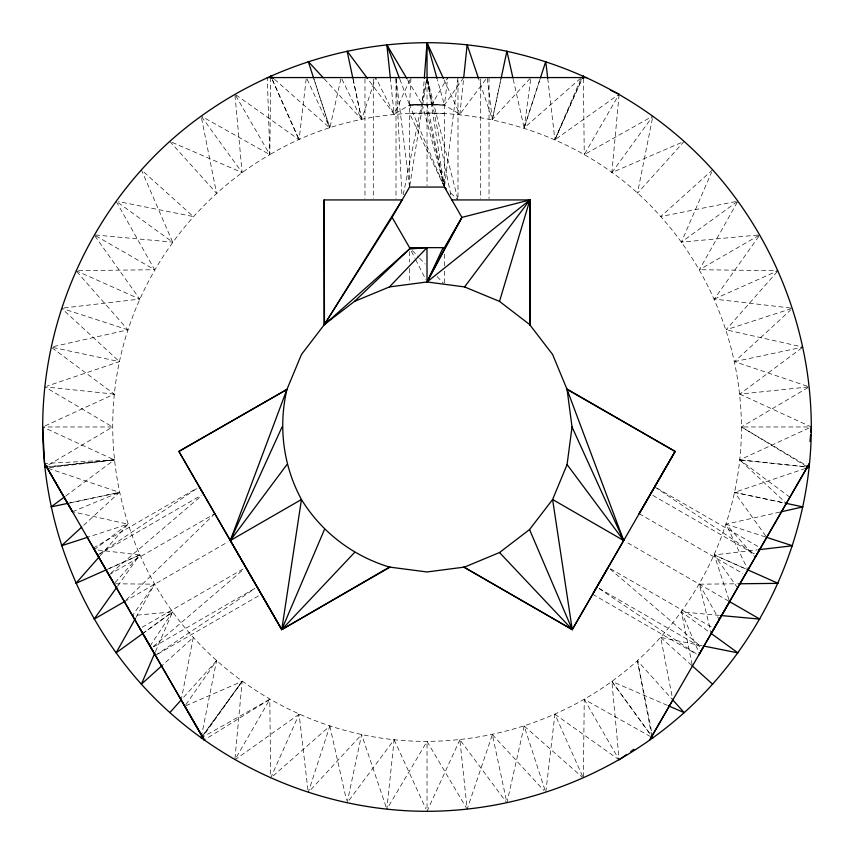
<?xml version="1.0" encoding="UTF-8"?>
<svg xmlns="http://www.w3.org/2000/svg" width="854" height="854" viewBox="0 0 854 854"><rect width="100%" height="100%" fill="white"/><g stroke="black" fill="none" stroke-linecap="round" stroke-linejoin="round"><path stroke-width="0.64" stroke-dasharray="4.27 3.2" d="M270.643 77.565L269.811 154.649C193.484 198.587 137.718 275.511 119.432 361.626C101.082 447.731 120.905 540.635 172.604 611.87C224.282 683.136 306.629 730.458 394.121 739.745C470.693 747.592 549.496 726.519 611.87 681.396C683.136 629.718 730.458 547.371 739.745 459.879C748.958 372.344 719.57 281.991 660.708 216.564C565.156 107.689 394.281 80.586 269.811 154.649L202.259 116.72M650.556 736.618L584.264 699.351L583.357 778.111L554.919 714.243L545.759 792.501L524.164 726.049L582.364 777.236M409.568 187.069L409.568 105.031L410.966 77.565L394.121 114.255L368.255 79.507M324.253 78.878L361.626 119.432L375.739 77.565L394.121 114.255L409.568 105.031L431.718 104.615L447.72 77.565L444.432 105.031L444.432 187.069L422.282 104.615L424.203 79.582M234.989 758.565L242.13 681.396L184.763 706.205L216.564 660.708L202.142 732.775M652.371 118.642L637.436 193.292L684.193 141.369L611.87 172.604L619.011 95.434M386.019 806.72L361.626 734.568L347.098 802.909L394.121 739.745L386.851 809.208L427.032 741.421L466.476 808.076M444.603 185.756L457.99 77.565L457.99 198.598M611.87 172.604L652.883 116.069L584.264 154.649L619.129 94.132L554.919 139.757L581.393 77.565L524.164 127.951L530.878 77.565L492.374 119.432L478.496 78.376M409.771 185.766L426.829 78.878M403.216 194.723L426.765 78.867M399.832 79.219L409.568 105.031L427.032 104.401L444.432 105.031L459.879 114.255L487.132 77.565L492.374 119.432L500.871 79.454M492.374 119.432L501.245 77.565M274.593 79.358L329.836 127.951L341.152 77.565L361.626 119.432L352.755 77.565M524.164 726.049L506.902 802.909L492.374 734.568L467.149 809.208L459.879 739.745L506.123 801.863M307.931 789.897L299.081 714.243L270.643 778.111L329.836 726.049L308.241 792.501L361.626 734.568M513.233 79.273L524.164 127.951L540.059 79.048M524.164 127.951L540.518 77.565M155.428 651.645L172.604 611.87L132.423 615.574L154.649 584.189L114.052 583.773L139.757 554.919L94.346 549.602L127.951 524.164L73.754 512.016M737.269 202.281L699.351 269.736L759.868 234.871L681.396 242.13L711.585 172.22M547.745 78.451L554.919 139.757L581.745 79.507M554.919 139.757L582.588 77.565M459.879 739.745L427.032 811.3L427.032 741.421M135.999 617.389L154.649 584.189M150.037 646.104L172.604 611.87L143.803 632.761M117.703 585.951L139.757 554.919L106.077 569.864M202.163 736.394L242.13 681.396L202.579 737.087L269.811 699.351L270.622 775.485M777.236 271.636L726.049 329.836L792.501 308.241L714.243 299.081L759.11 235.939M204.213 733.661L242.13 681.396M100.185 555.73L127.951 524.164L87.279 537.369M216.564 660.708L181.197 699.981L193.292 637.436L161.566 666.024M126.296 599.807L213.863 514.61M83.703 525.295L119.432 492.374L47.237 467.981L114.255 459.879L42.7 426.968L112.579 426.968L48.187 465.142M801.863 347.877L739.745 394.121L809.208 386.851L734.568 361.626L790.569 310.023M712.631 169.807L660.708 216.564L737.931 201.117L681.396 242.13M110.956 573.109L201.48 495.768M153.304 646.489L243.828 569.138M65.822 495.928L114.255 459.879L44.589 463.444M142.767 633.529L172.604 611.87M299.081 714.243L234.871 759.868L269.811 699.351L204.255 739.948M99.769 553.712L197.093 488.339M155.417 655.402L254.951 588.545M808.055 387.535L741.486 426.968L807.382 467.01L739.745 459.879L786.353 503.412L734.568 492.374L766.721 537.369L726.049 524.164L747.923 569.864L714.243 554.919L729.615 601.664L625.982 541.852M93.428 547.99L196.996 488.178M97.559 555.196L201.192 495.373M108.949 574.827L213.66 514.354M124.385 601.664L228.018 541.852M142.202 627.242L243.539 568.753M153.592 646.873L254.855 588.385M157.723 654.068L259.05 595.58M789.918 497.199L739.745 459.879L808.919 428.057M45.081 425.868L114.255 394.121L51.091 347.098L119.432 361.626L47.28 386.019M107.22 569.404L139.757 554.919M714.243 299.081L778.111 270.643L699.351 269.736M72.473 511.727L119.432 492.374L69.142 503.07M805.471 468.408L734.568 492.374L783.577 502.792M53.653 346.521L127.951 329.836L76.764 271.636M779.851 512.08L726.049 524.164L755.192 557.288M67.647 503.412L119.432 492.374M734.568 361.626L802.909 347.098L726.049 329.836M64.103 307.931L139.757 299.081L94.132 234.871L154.649 269.736L116.069 201.117L172.604 242.13L141.369 169.807L193.292 216.564L118.642 201.629M737.578 587.83L714.243 554.919L757.284 549.88M46.618 467.01L114.255 459.879L48.731 466.732M450.784 194.723L427.299 78.867L444.432 187.069L409.568 105.031L427.032 104.401L444.432 105.031L463.722 77.565L459.879 114.255L443.461 78.483M78.515 270.611L154.649 269.736M692.178 664.732L681.396 611.87L711.233 633.529L699.351 584.189L737.418 583.784M409.568 105.031L444.432 105.031L437.333 79.593M444.432 113.486L409.568 113.486L443.877 185.884M95.434 234.989L172.604 242.13M719.324 615.382L681.396 611.87L699.49 653.79M114.255 394.121L44.792 386.851L112.579 426.968M739.745 459.879L805.269 466.732M584.264 699.351L619.129 759.868L611.87 681.396L651.837 736.394L637.436 660.708L672.803 699.981L660.708 637.436L701.892 645.677M127.951 329.836L61.499 308.241L119.432 361.626M172.22 142.415L242.13 172.604L234.871 94.132L269.811 154.649L267.291 77.565M667.316 705.34L611.87 681.396L650.567 734.728M75.889 270.643L139.757 299.081M714.243 554.919L746.78 569.404M739.745 394.121L811.3 426.968L741.486 426.968L807.735 466.305M657.004 488.178L759.419 547.329M652.808 495.373L755.288 554.524M639.187 513.681L742.82 573.504M610.461 568.753L711.798 627.242M599.145 588.385L700.408 646.873M592.644 594.256L696.277 654.068M654.698 486.855L754.231 553.712M599.049 588.545L697.483 654.655M235.939 94.89L299.081 139.757L306.351 77.565L329.836 127.951L313.482 77.565M554.919 714.243L618.061 759.11M610.172 569.138L700.696 646.489M660.708 637.436L692.434 666.024M450.763 193.068L457.99 199.932M412.322 250.542L418.738 257.289M419.656 258.25L425.164 264.035M437.099 276.568L443.514 283.304M492.374 734.568L543.977 790.569M169.807 141.369L216.564 193.292L201.117 116.069L242.13 172.604M407.582 79.785L422.282 104.615M699.351 584.189L719.196 619.62M411.372 251.204L414.991 258.303M415.588 259.488L425.826 279.6M394.121 739.745L425.943 808.919M272.255 79.507L299.081 139.757L271.412 77.565M313.941 79.048L329.836 127.951M427.363 78.856L457.669 198.64M427.032 112.514L444.133 185.788M329.836 726.049L346.521 800.347M353.129 79.454L361.626 119.432M427.032 104.401L444.432 187.069M637.436 660.708L652.392 735.411M431.718 104.615L427.032 77.565L427.032 185.756M396.171 78.888L409.397 185.756M390.278 77.565L394.121 114.255M396.01 77.565L401.956 195.94M583.389 78.515L584.264 154.649M489.022 77.565L489.022 198.598M480.706 78.899L480.706 198.598M444.432 254.193L444.432 265.968M444.432 271.198L444.432 282.962M409.568 251.578L409.568 262.039M409.568 268.583L409.568 282.962M396.01 78.899L396.01 198.598M373.294 78.899L373.294 198.598M364.978 78.899L364.978 198.598"/><path stroke-width="1.28" d="M324.104 199.932L324.456 324.456L402.159 199.932L324.104 199.932L324.104 324.936L409.568 248.984L426.968 247.66L427.032 281.969L464.565 286.923L499.505 301.387L529.544 324.456L552.613 354.495L567.077 389.435L572.031 426.968L567.077 464.565L552.613 499.505L529.544 529.544L499.505 552.538L464.565 567.077L427.032 571.966L389.435 567.077L281.756 629.611L178.892 451.424L286.923 389.435C278.212 426.69 283.176 465.846 301.462 499.505C321.456 532.138 352.851 555.997 389.435 567.077L390.064 567.141L281.756 629.611L230.324 540.518L286.923 389.435L301.462 354.495L324.456 324.456L354.495 301.387L389.435 286.923L427.032 281.969L444.432 248.984L444.432 247.66L461.907 217.396L529.896 199.932L529.896 324.936L529.896 199.932L451.841 199.932M42.7 426.968C42.668 319.385 89.883 213.361 169.807 141.369C239.878 78.579 332.943 42.849 427.032 42.7C534.615 42.668 640.639 89.883 712.631 169.807C775.411 239.867 811.14 332.889 811.3 426.968C811.353 534.561 764.138 640.628 684.193 712.631C614.133 775.411 521.111 811.14 427.032 811.3C319.439 811.353 213.372 764.138 141.369 684.193C78.579 614.122 42.849 521.057 42.7 426.968L44.589 463.444L72.473 511.727L47.237 467.981M424.31 78.269L427.032 42.7L443.461 78.483M809.998 441.39L810.585 434.835M810.82 432.209L811.3 426.968M463.722 77.565L467.149 44.792L478.496 78.376M201.886 734.066L201.117 737.931L202.665 735.796M501.149 78.162L506.902 51.091L512.944 77.992M499.505 301.387L529.896 199.932L427.032 281.969L443.109 247.66L444.432 248.984L461.907 217.396L444.432 187.069L409.568 187.069L392.093 217.396L324.456 324.456M540.465 77.799L545.759 61.499L547.745 78.451M324.456 529.544L281.756 629.611L178.892 451.424L286.923 389.435M154.905 652.851L141.369 684.193L161.94 665.672M582.279 78.301L583.357 75.889L583.389 78.515M354.495 552.538L281.756 629.611L301.462 499.505L230.324 540.518L282.033 426.968M427.032 281.969L461.907 217.396M135.359 618.542L116.069 652.883L142.735 633.54M698.583 655.402L702.703 648.207M760.572 547.99L699.49 653.79M567.077 389.435L675.108 451.424L639.187 513.681L675.108 451.424L566.864 388.954L623.676 540.518L592.644 594.256M672.803 699.981L649.745 739.948L809.411 463.444L755.192 557.288M608.165 567.419L572.244 629.611L463.935 567.141L572.244 629.611L675.108 451.424M729.615 601.664L711.233 633.529L737.931 652.883L703.184 645.934M116.945 587.018L94.132 619.129L124.962 601.333M230.324 540.518L286.923 464.565M464.565 286.923L529.896 199.932M99.32 556.723L75.889 583.357L106.024 569.938L114.052 583.773M169.807 712.631L181.272 699.896M389.435 286.923L426.968 247.66M354.495 301.387L410.891 247.66M81.77 527.078L61.499 545.759L87.834 537.209M64.776 496.718L51.091 506.902L67.85 503.337M619.129 759.868L626.516 754.562M630.732 751.541L633.903 749.268M47.055 465.804L44.792 467.149L47.418 466.871M805.471 468.408L809.208 467.149L806.582 466.871M781.132 511.802L802.909 506.902L786.15 503.337M758.587 549.73L792.501 545.759L766.166 537.209M738.731 583.773L778.111 583.357L747.976 569.938M267.291 77.565L586.709 77.565M392.093 217.396L409.568 247.66L444.432 247.66M720.637 615.499L759.868 619.129L729.038 601.333M668.522 705.863L684.193 712.631L672.728 699.896M610.877 90.396L619.129 94.132M572.031 426.968L623.676 540.518L552.613 499.505L572.244 629.611L499.505 552.538M273.6 78.493L270.643 75.889L271.721 78.301M692.06 665.672L712.631 684.193M444.432 187.069L446.247 188.787M323.367 77.906L308.241 61.499L313.535 77.799M567.077 464.565L623.676 540.518M367.476 78.461L347.098 51.091L352.851 78.162M651.335 735.796L652.883 737.931M390.278 77.565L386.851 44.792L406.91 78.653M93.428 547.99L204.255 739.948L181.197 699.981M199.302 486.855L203.487 494.05M139.907 628.565L155.417 655.402M106.077 569.864L87.279 537.369M44.589 463.444L204.255 739.948M529.544 529.544L572.244 629.611M386.851 44.792L399.373 77.992M436.981 78.322L427.032 42.7L427.032 78.152M409.568 247.66L409.568 248.984"/></g></svg>
